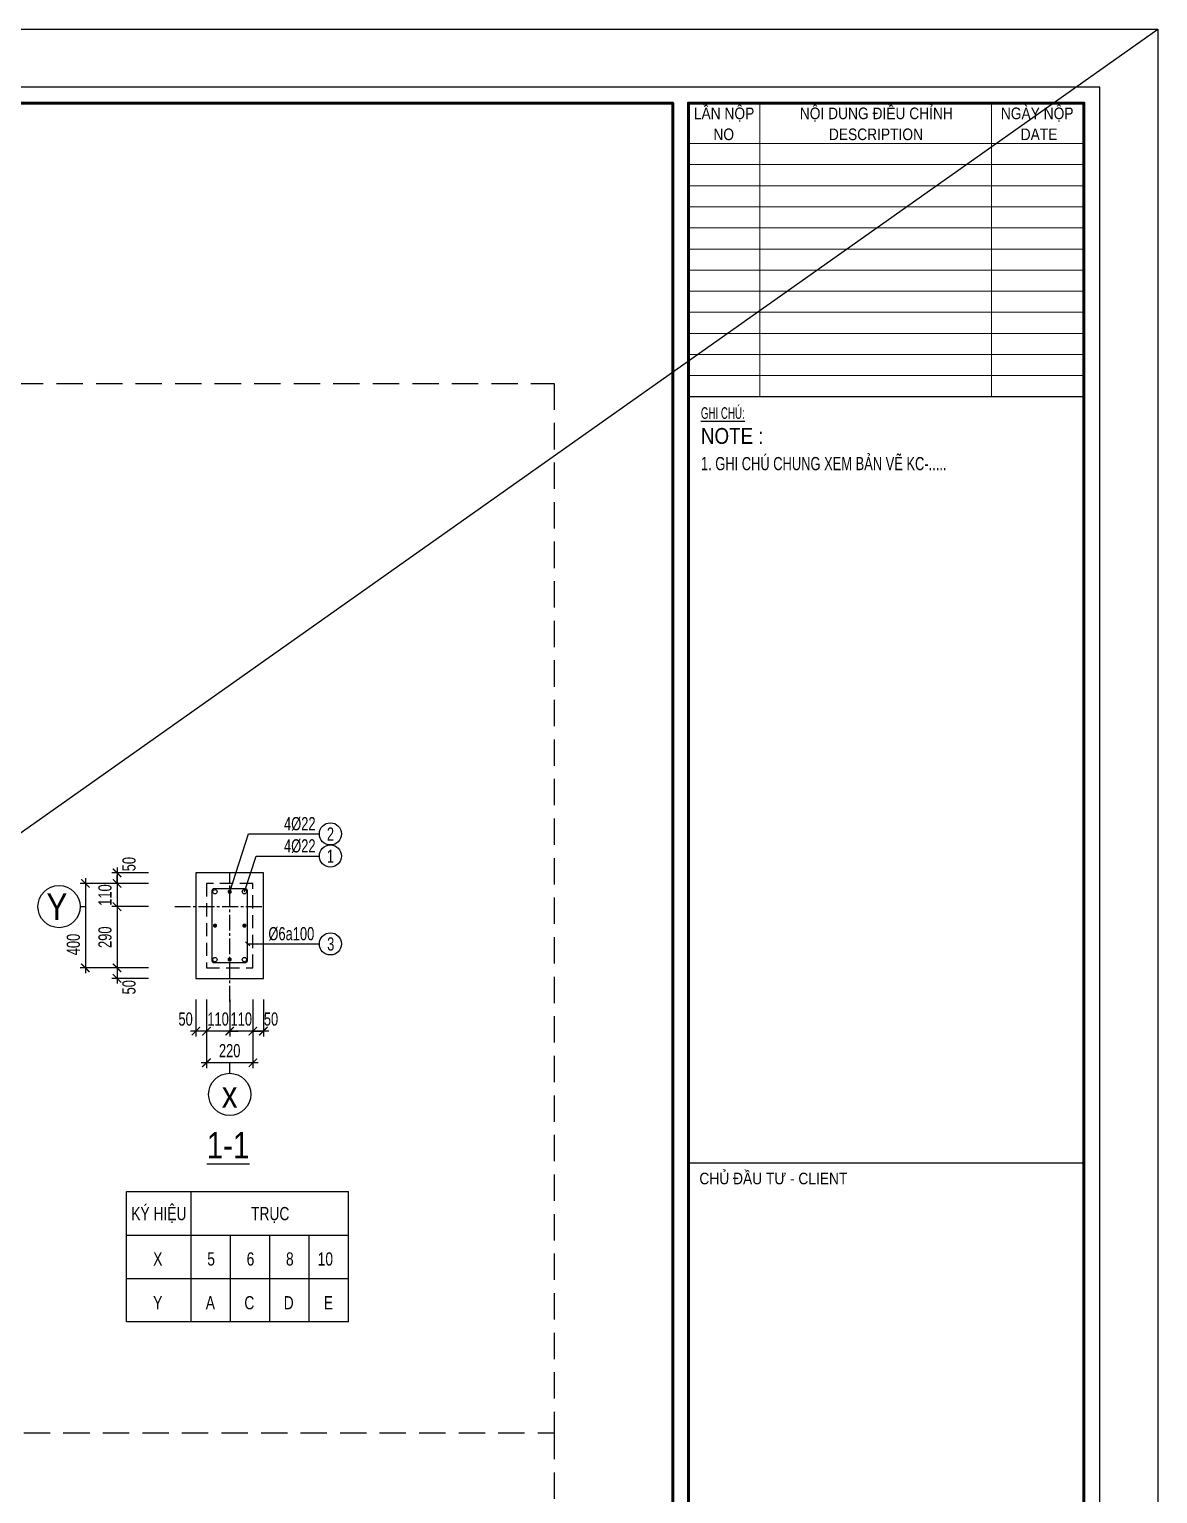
# Model space of a CAD drawing. Header units: millimetres. Extents: x 0 to 2110312, y -101172 to 3.
# Drawn here: x 2020278 to 2025629, y -33881 to -26940 of the extents above; entities that cross this region are included whole.
import ezdxf
from ezdxf.enums import TextEntityAlignment as Align

# ---------------------------------------------------------------- set-up
doc = ezdxf.new("R2010")
doc.units = ezdxf.units.MM
doc.header["$LTSCALE"] = 1000
doc.header["$MEASUREMENT"] = 0
doc.header["$PDMODE"] = 3
doc.linetypes.add('CENTER2', pattern=[1.125, 0.75, -0.125, 0.125, -0.125])
doc.linetypes.add('HIDDEN', pattern=[0.375, 0.25, -0.125])
doc.layers.get('0').update_dxf_attribs({"linetype": 'CONTINUOUS'})
doc.layers.get('Defpoints').update_dxf_attribs({"linetype": 'CONTINUOUS'})
for name, color, linetype in [('CDC -TEXT KHUNG', 7, 'CONTINUOUS'), ('CDC-KHUNGTEN', 7, 'CONTINUOUS'), ('CDC.01.AXIS', 160, 'CENTER2'), ('CDC.02.DIM', 1, 'CONTINUOUS'), ('CDC.03.BORDER', 3, 'CONTINUOUS'), ('CDC.04.HIDDEN', 8, 'HIDDEN'), ('CDC.05.STEEL', 4, 'CONTINUOUS'), ('CDC.06.TEXT', 2, 'CONTINUOUS'), ('CDC.11.NOTE', 1, 'CONTINUOUS'), ('KCS_CHI', 1, 'CONTINUOUS'), ('KCS_HIDDEN', 8, 'HIDDEN')]:
    doc.layers.add(name, color=color, linetype=linetype)
doc.layers.add('Hatch1', color=250, linetype='CONTINUOUS', lineweight=5)
doc.layers.add('KCS_Plotter', color=11, linetype='CONTINUOUS', plot=False)
doc.styles.add('ARIAL', font='arial.ttf', dxfattribs={"width": 0.6})
doc.styles.add('Arial_4', font='arial.ttf', dxfattribs={"width": 0.75, "height": 3})
doc.styles.add('KCS_BIGTEXT', font='arial.ttf', dxfattribs={"width": 0.75, "height": 125})
doc.styles.add('KCS_SMTEXT', font='arial.ttf', dxfattribs={"width": 0.7})
doc.styles.add('KT CDC', font='arial.ttf', dxfattribs={"width": 0.85, "height": 200})
doc.dimstyles.new('KCS_DIM25', dxfattribs={"dimtxt": 62.5, "dimasz": 40, "dimexe": 25, "dimexo": 0, "dimgap": 25, "dimtad": 1, "dimdec": 0, "dimzin": 13, "dimdsep": 46, "dimtxsty": 'KCS_SMTEXT', "dimblk": 'ARCHTICK', "dimcen": 0, "dimdle": 25, "dimclrd": 1, "dimclre": 1, "dimclrt": 2, "dimadec": 0, "dimazin": 0, "dimtfac": 1, "dimtdec": 0, "dimtix": 1, "dimtmove": 2, "dimatfit": 3, "dimfxl": 1, "dimtolj": 1, "dimtzin": 13, "dimarcsym": 0})

# ---------------------------------------------------------------- blocks, each defined once
blk = doc.blocks.new('CDTA1')
at = {"layer": 'CDC-KHUNGTEN', "color": 6, "lineweight": 25}
blk.add_line((0, 90), (-75, 90), dxfattribs=at)
at = {"layer": 'CDC-KHUNGTEN', "color": 6, "style": 'KT CDC', "width": 0.85}
blk.add_text('CHỦ ĐẦU TƯ - CLIENT', height=2.2, dxfattribs=at).set_placement((-72.93, 86))
blk = doc.blocks.new('Khung tên chuẩn')
at = {"layer": 'CDC-KHUNGTEN', "color": 8, "lineweight": 9}
for p, q in [((32304, -189709), (32304, -195275)), ((36704, -189709), (36704, -195275)), ((38454, -190475), (30954, -190475)), ((38454, -190875), (30954, -190875)), ((38454, -191275), (30954, -191275)), ((38454, -191675), (30954, -191675)), ((38454, -192075), (30954, -192075)), ((38454, -192475), (30954, -192475)), ((38454, -192875), (30954, -192875)), ((38454, -193275), (30954, -193275)), ((38454, -193675), (30954, -193675)), ((38454, -194075), (30954, -194075)), ((38454, -194475), (30954, -194475)), ((38454, -194875), (30954, -194875))]:
    blk.add_line(p, q, dxfattribs=at)
at = {"layer": 'CDC-KHUNGTEN', "color": 6, "lineweight": 25}
blk.add_line((38454, -195275), (30954, -195275), dxfattribs=at)
at = {"layer": 'CDC-KHUNGTEN', "color": 8}
blk.add_lwpolyline([(30850, -246609), (38754, -246609), (38754, -189409), (-41246, -189409), (-41246, -246609), (30850, -246609)], dxfattribs=at)
at = {"layer": 'CDC-KHUNGTEN', "color": 255, "lineweight": 60}
blk.add_lwpolyline([(30654, -246309), (30654, -189709), (-40946, -189709), (-40946, -246309), (30654, -246309)], close=True, dxfattribs=at)
blk.add_lwpolyline([(30954, -246309), (38454, -246309), (38454, -189709), (30954, -189709), (30954, -246309)], dxfattribs=at)
at = {"layer": 'Defpoints', "color": 1, "ltscale": 0.2}
blk.add_lwpolyline([(-44246, -247709), (-44246, -188309), (39854, -188309), (39854, -247709), (-44246, -247709)], close=True, dxfattribs=at)
at = {"layer": 'CDC-KHUNGTEN', "xscale": 100, "yscale": 100, "zscale": 100}
blk.add_blockref('CDTA1', (38454, -218809), dxfattribs=at)
at = {"layer": 'CDC -TEXT KHUNG', "color": 7, "style": 'KT CDC', "width": 0.85}
for s, p in [('NO', (31426, -190410)), ('DESCRIPTION', (33617, -190410)), ('DATE', (37255, -190410))]:
    blk.add_text(s, height=220, dxfattribs=at).set_placement(p)
at = {"layer": 'CDC -TEXT KHUNG', "char_height": 220, "attachment_point": 2, "line_spacing_factor": 0.941778, "style": 'KT CDC'}
for s, insert, width in [('LẦN NỘP', (31629, -189793), 1464.22), ('NỘI DUNG ĐIỀU CHỈNH', (34517, -189793), 3699.71), ('NGÀY NỘP', (37568, -189793), 1755.59)]:
    blk.add_mtext(s, dxfattribs=dict(at, insert=insert, width=width))
at = {"layer": 'CDC-KHUNGTEN', "color": 7, "style": 'Arial_4', "width": 0.85}
blk.add_text('NOTE :', height=300, dxfattribs=at).set_placement((31190, -196169))
at = {"layer": 'CDC-KHUNGTEN', "color": 6, "insert": (31190, -195475), "char_height": 220, "width": 1881.96, "attachment_point": 1, "style": 'ARIAL'}
blk.add_mtext('{\\LGHI CHÚ:}', dxfattribs=at)
blk = doc.blocks.new('_ARCHTICK')
at = {"color": 0, "linetype": 'ByBlock', "const_width": 0.15}
blk.add_lwpolyline([(-0.5, -0.5), (0.5, 0.5)], dxfattribs=at)
blk = doc.blocks.new('*D327')
at = {"layer": 'CDC.02.DIM', "color": 1, "lineweight": -2, "transparency": 16777216}
for p, q in [((2021118.3, -31538.6), (2021118.3, -31713.5)), ((2021228.3, -31538.6), (2021228.3, -31713.5)), ((2021118.3, -31688.5), (2021078.3, -31688.5)), ((2021228.3, -31688.5), (2021118.3, -31688.5)), ((2021228.3, -31688.5), (2021268.3, -31688.5))]:
    blk.add_line(p, q, dxfattribs=at)
at = {"layer": 'Defpoints', "color": 0, "transparency": 16777216}
for p in [(2021118.3, -31538.6), (2021228.3, -31538.6), (2021118.3, -31688.5)]:
    blk.add_point(p, dxfattribs=at)
at = {"layer": 'CDC.02.DIM', "color": 1, "lineweight": -2, "transparency": 16777216, "xscale": 40, "yscale": 40, "zscale": 40}
blk.add_blockref('_ARCHTICK', (2021118.3, -31688.5), dxfattribs=at)
at = {"layer": 'CDC.02.DIM', "color": 1, "lineweight": -2, "transparency": 16777216, "xscale": 40, "yscale": 40, "zscale": 40, "rotation": 180}
blk.add_blockref('_ARCHTICK', (2021228.3, -31688.5), dxfattribs=at)
at = {"layer": 'CDC.02.DIM', "color": 2, "transparency": 16777216, "insert": (2021173.3, -31631.6), "char_height": 62.5, "attachment_point": 5, "style": 'KCS_SMTEXT'}
blk.add_mtext('\\A1;110', dxfattribs=at)
blk = doc.blocks.new('*D328')
at = {"layer": 'CDC.02.DIM', "color": 1, "lineweight": -2, "transparency": 16777216}
for p, q in [((2021228.3, -31538.6), (2021228.3, -31713.5)), ((2021338.3, -31538.6), (2021338.3, -31713.5)), ((2021228.3, -31688.5), (2021188.3, -31688.5)), ((2021338.3, -31688.5), (2021228.3, -31688.5)), ((2021338.3, -31688.5), (2021378.3, -31688.5))]:
    blk.add_line(p, q, dxfattribs=at)
at = {"layer": 'Defpoints', "color": 0, "transparency": 16777216}
for p in [(2021228.3, -31538.6), (2021338.3, -31538.6), (2021228.3, -31688.5)]:
    blk.add_point(p, dxfattribs=at)
at = {"layer": 'CDC.02.DIM', "color": 1, "lineweight": -2, "transparency": 16777216, "xscale": 40, "yscale": 40, "zscale": 40}
blk.add_blockref('_ARCHTICK', (2021228.3, -31688.5), dxfattribs=at)
at = {"layer": 'CDC.02.DIM', "color": 1, "lineweight": -2, "transparency": 16777216, "xscale": 40, "yscale": 40, "zscale": 40, "rotation": 180}
blk.add_blockref('_ARCHTICK', (2021338.3, -31688.5), dxfattribs=at)
at = {"layer": 'CDC.02.DIM', "color": 2, "transparency": 16777216, "insert": (2021283.3, -31631.6), "char_height": 62.5, "attachment_point": 5, "style": 'KCS_SMTEXT'}
blk.add_mtext('\\A1;110', dxfattribs=at)
blk = doc.blocks.new('*D329')
at = {"layer": 'CDC.02.DIM', "color": 1, "lineweight": -2, "transparency": 16777216}
for p, q in [((2021118.3, -31538.6), (2021118.3, -31863.4)), ((2021338.3, -31538.6), (2021338.3, -31863.4)), ((2021363.3, -31838.4), (2021093.3, -31838.4))]:
    blk.add_line(p, q, dxfattribs=at)
at = {"layer": 'Defpoints', "color": 0, "transparency": 16777216}
for p in [(2021118.3, -31538.6), (2021338.3, -31538.6), (2021118.3, -31838.4)]:
    blk.add_point(p, dxfattribs=at)
at = {"layer": 'CDC.02.DIM', "color": 1, "lineweight": -2, "transparency": 16777216, "xscale": 40, "yscale": 40, "zscale": 40, "rotation": 180}
blk.add_blockref('_ARCHTICK', (2021118.3, -31838.4), dxfattribs=at)
at = {"layer": 'CDC.02.DIM', "color": 1, "lineweight": -2, "transparency": 16777216, "xscale": 40, "yscale": 40, "zscale": 40}
blk.add_blockref('_ARCHTICK', (2021338.3, -31838.4), dxfattribs=at)
at = {"layer": 'CDC.02.DIM', "color": 2, "transparency": 16777216, "insert": (2021228.3, -31781.5), "char_height": 62.5, "attachment_point": 5, "style": 'KCS_SMTEXT'}
blk.add_mtext('\\A1;220', dxfattribs=at)
blk = doc.blocks.new('*D330')
at = {"layer": 'CDC.02.DIM', "color": 1, "lineweight": -2, "transparency": 16777216}
for p, q in [((2020694.1, -30988.5), (2020694.1, -30948.5)), ((2020844.1, -30988.5), (2020669.1, -30988.5)), ((2020694.1, -30988.5), (2020694.1, -31098.5)), ((2020844.1, -31098.5), (2020669.1, -31098.5)), ((2020694.1, -31098.5), (2020694.1, -31138.5))]:
    blk.add_line(p, q, dxfattribs=at)
at = {"layer": 'Defpoints', "color": 0, "transparency": 16777216}
for p in [(2020844.1, -30988.5), (2020694.1, -31098.5), (2020844.1, -31098.5)]:
    blk.add_point(p, dxfattribs=at)
at = {"layer": 'CDC.02.DIM', "color": 1, "lineweight": -2, "transparency": 16777216, "xscale": 40, "yscale": 40, "zscale": 40}
for p, rotation in [((2020694.1, -30988.5), 270), ((2020694.1, -31098.5), 90)]:
    blk.add_blockref('_ARCHTICK', p, dxfattribs=dict(at, rotation=rotation))
at = {"layer": 'CDC.02.DIM', "color": 2, "transparency": 16777216, "insert": (2020637.2, -31043.5), "char_height": 62.5, "attachment_point": 5, "rotation": 90, "style": 'KCS_SMTEXT'}
blk.add_mtext('\\A1;110', dxfattribs=at)
blk = doc.blocks.new('*D331')
at = {"layer": 'CDC.02.DIM', "color": 1, "lineweight": -2, "transparency": 16777216}
for p, q in [((2020844.1, -31098.5), (2020669.1, -31098.5)), ((2020694.1, -31073.5), (2020694.1, -31413.5)), ((2020844.1, -31388.5), (2020669.1, -31388.5))]:
    blk.add_line(p, q, dxfattribs=at)
at = {"layer": 'Defpoints', "color": 0, "transparency": 16777216}
for p in [(2020844.1, -31098.5), (2020694.1, -31388.5), (2020844.1, -31388.5)]:
    blk.add_point(p, dxfattribs=at)
at = {"layer": 'CDC.02.DIM', "color": 1, "lineweight": -2, "transparency": 16777216, "xscale": 40, "yscale": 40, "zscale": 40}
for p, rotation in [((2020694.1, -31098.5), 90), ((2020694.1, -31388.5), 270)]:
    blk.add_blockref('_ARCHTICK', p, dxfattribs=dict(at, rotation=rotation))
at = {"layer": 'CDC.02.DIM', "color": 2, "transparency": 16777216, "insert": (2020637.2, -31243.5), "char_height": 62.5, "attachment_point": 5, "rotation": 90, "style": 'KCS_SMTEXT'}
blk.add_mtext('\\A1;290', dxfattribs=at)
blk = doc.blocks.new('*D332')
at = {"layer": 'CDC.02.DIM', "color": 1, "lineweight": -2, "transparency": 16777216}
for p, q in [((2020844.1, -30988.5), (2020519.1, -30988.5)), ((2020544.1, -30963.5), (2020544.1, -31413.5)), ((2020844.1, -31388.5), (2020519.1, -31388.5))]:
    blk.add_line(p, q, dxfattribs=at)
at = {"layer": 'Defpoints', "color": 0, "transparency": 16777216}
for p in [(2020844.1, -30988.5), (2020544.1, -31388.5), (2020844.1, -31388.5)]:
    blk.add_point(p, dxfattribs=at)
at = {"layer": 'CDC.02.DIM', "color": 1, "lineweight": -2, "transparency": 16777216, "xscale": 40, "yscale": 40, "zscale": 40}
for p, rotation in [((2020544.1, -30988.5), 90), ((2020544.1, -31388.5), 270)]:
    blk.add_blockref('_ARCHTICK', p, dxfattribs=dict(at, rotation=rotation))
at = {"layer": 'CDC.02.DIM', "color": 2, "transparency": 16777216, "insert": (2020487.2, -31277.9), "char_height": 62.5, "attachment_point": 5, "rotation": 90, "style": 'KCS_SMTEXT'}
blk.add_mtext('\\A1;400', dxfattribs=at)
blk = doc.blocks.new('*D333')
at = {"layer": 'CDC.02.DIM', "color": 1, "lineweight": -2, "transparency": 16777216}
for p, q in [((2021338.3, -31538.6), (2021338.3, -31713.5)), ((2021388.3, -31538.6), (2021388.3, -31713.5)), ((2021413.3, -31688.5), (2021313.3, -31688.5))]:
    blk.add_line(p, q, dxfattribs=at)
at = {"layer": 'Defpoints', "color": 0, "transparency": 16777216}
for p in [(2021338.3, -31538.6), (2021388.3, -31538.6), (2021338.3, -31688.5)]:
    blk.add_point(p, dxfattribs=at)
at = {"layer": 'CDC.02.DIM', "color": 1, "lineweight": -2, "transparency": 16777216, "xscale": 40, "yscale": 40, "zscale": 40, "rotation": 180}
blk.add_blockref('_ARCHTICK', (2021338.3, -31688.5), dxfattribs=at)
at = {"layer": 'CDC.02.DIM', "color": 1, "lineweight": -2, "transparency": 16777216, "xscale": 40, "yscale": 40, "zscale": 40}
blk.add_blockref('_ARCHTICK', (2021388.3, -31688.5), dxfattribs=at)
at = {"layer": 'CDC.02.DIM', "color": 2, "transparency": 16777216, "insert": (2021424.3, -31631.6), "char_height": 62.5, "attachment_point": 5, "style": 'KCS_SMTEXT'}
blk.add_mtext('\\A1;50', dxfattribs=at)
blk = doc.blocks.new('*D334')
at = {"layer": 'CDC.02.DIM', "color": 1, "lineweight": -2, "transparency": 16777216}
for p, q in [((2020844.1, -30938.5), (2020669.1, -30938.5)), ((2020694.1, -30913.5), (2020694.1, -31013.5)), ((2020844.1, -30988.5), (2020669.1, -30988.5))]:
    blk.add_line(p, q, dxfattribs=at)
at = {"layer": 'Defpoints', "color": 0, "transparency": 16777216}
for p in [(2020844.1, -30938.5), (2020694.1, -30988.5), (2020844.1, -30988.5)]:
    blk.add_point(p, dxfattribs=at)
at = {"layer": 'CDC.02.DIM', "color": 1, "lineweight": -2, "transparency": 16777216, "xscale": 40, "yscale": 40, "zscale": 40}
for p, rotation in [((2020694.1, -30938.5), 90), ((2020694.1, -30988.5), 270)]:
    blk.add_blockref('_ARCHTICK', p, dxfattribs=dict(at, rotation=rotation))
at = {"layer": 'CDC.02.DIM', "color": 2, "transparency": 16777216, "insert": (2020751.1, -30896.9), "char_height": 62.5, "attachment_point": 5, "rotation": 90, "style": 'KCS_SMTEXT'}
blk.add_mtext('\\A1;50', dxfattribs=at)
blk = doc.blocks.new('*D335')
at = {"layer": 'CDC.02.DIM', "color": 1, "lineweight": -2, "transparency": 16777216}
for p, q in [((2020694.1, -31363.5), (2020694.1, -31463.5)), ((2020844.1, -31388.5), (2020669.1, -31388.5)), ((2020844.1, -31438.5), (2020669.1, -31438.5))]:
    blk.add_line(p, q, dxfattribs=at)
at = {"layer": 'Defpoints', "color": 0, "transparency": 16777216}
for p in [(2020694.1, -31438.5), (2020844.1, -31388.5), (2020844.1, -31438.5)]:
    blk.add_point(p, dxfattribs=at)
at = {"layer": 'CDC.02.DIM', "color": 1, "lineweight": -2, "transparency": 16777216, "xscale": 40, "yscale": 40, "zscale": 40}
for p, rotation in [((2020694.1, -31388.5), 90), ((2020694.1, -31438.5), 270)]:
    blk.add_blockref('_ARCHTICK', p, dxfattribs=dict(at, rotation=rotation))
at = {"layer": 'CDC.02.DIM', "color": 2, "transparency": 16777216, "insert": (2020751.1, -31480.6), "char_height": 62.5, "attachment_point": 5, "rotation": 90, "style": 'KCS_SMTEXT'}
blk.add_mtext('\\A1;50', dxfattribs=at)
blk = doc.blocks.new('*D336')
at = {"layer": 'CDC.02.DIM', "color": 1, "lineweight": -2, "transparency": 16777216}
for p, q in [((2021068.3, -31538.6), (2021068.3, -31713.5)), ((2021118.3, -31538.6), (2021118.3, -31713.5)), ((2021143.3, -31688.5), (2021043.3, -31688.5))]:
    blk.add_line(p, q, dxfattribs=at)
at = {"layer": 'Defpoints', "color": 0, "transparency": 16777216}
for p in [(2021068.3, -31538.6), (2021118.3, -31538.6), (2021068.3, -31688.5)]:
    blk.add_point(p, dxfattribs=at)
at = {"layer": 'CDC.02.DIM', "color": 1, "lineweight": -2, "transparency": 16777216, "xscale": 40, "yscale": 40, "zscale": 40, "rotation": 180}
blk.add_blockref('_ARCHTICK', (2021068.3, -31688.5), dxfattribs=at)
at = {"layer": 'CDC.02.DIM', "color": 1, "lineweight": -2, "transparency": 16777216, "xscale": 40, "yscale": 40, "zscale": 40}
blk.add_blockref('_ARCHTICK', (2021118.3, -31688.5), dxfattribs=at)
at = {"layer": 'CDC.02.DIM', "color": 2, "transparency": 16777216, "insert": (2021019.3, -31631.6), "char_height": 62.5, "attachment_point": 5, "style": 'KCS_SMTEXT'}
blk.add_mtext('\\A1;50', dxfattribs=at)

msp = doc.modelspace()

# ---------------------------------------------------------------- linework, layer by layer
at = {"layer": 'CDC.01.AXIS', "ltscale": 0.1}
for p, q in [((2021228.3, -31549), (2021228.3, -30938.9)), ((2020968.1, -31098.5), (2021388, -31098.5))]:
    msp.add_line(p, q, dxfattribs=at)
at = {"layer": 'CDC.03.BORDER', "ltscale": 0.01}
for p, q in [((2020738.9, -32449.1), (2021791.6, -32449.1)), ((2020738.9, -32655.1), (2021791.6, -32655.1)), ((2021791.6, -33067.1), (2020738.9, -33067.1))]:
    msp.add_line(p, q, dxfattribs=at)
at = {"layer": 'CDC.03.BORDER', "elevation": 0}
msp.add_lwpolyline([(2021068.3, -30938.5), (2021068.3, -31438.5), (2021388.3, -31438.5), (2021388.3, -30938.5)], close=True, dxfattribs=at)
at = {"layer": 'CDC.03.BORDER', "ltscale": 0.01, "flags": 128}
for points in [[(2020738.9, -33067.1), (2020738.9, -32655.1), (2020738.9, -32449.1)], [(2021045, -33067.1), (2021045, -32655.1), (2021045, -32449.1)], [(2021791.6, -33067.1), (2021791.6, -32655.1), (2021791.6, -32449.1)]]:
    msp.add_lwpolyline(points, dxfattribs=at)
at = {"layer": 'CDC.04.HIDDEN', "ltscale": 0.5}
for points in [[(2005782, -33640.3), (2005782, -33640.3), (2005782, -28618.2), (2022766.8, -28618.2)], [(2022766.8, -28618.2), (2022766.8, -33640.3)]]:
    msp.add_lwpolyline(points, dxfattribs=at)
msp.add_lwpolyline([(2017064.4, -33593.2), (2022766.8, -33593.2), (2022766.8, -38568.2), (2017064.4, -38568.2)], close=True, dxfattribs=at)
at = {"layer": 'CDC.05.STEEL', "elevation": 0}
msp.add_lwpolyline([(2021143.3, -31026), (2021143.3, -31351, 0.414214), (2021155.8, -31363.5), (2021300.8, -31363.5, 0.414214), (2021313.3, -31351), (2021313.3, -31026, 0.414214), (2021300.8, -31013.5), (2021155.8, -31013.5, 0.414214)], format="xyb", close=True, dxfattribs=at)
at = {"layer": 'CDC.05.STEEL', "const_width": 10.1, "elevation": 0}
for points in [[(2021228.3, -31032.9, -1), (2021228.3, -31022.8, -1)], [(2021158.6, -31183.4, 1), (2021158.6, -31193.5, 1)], [(2021298, -31183.4, -1), (2021298, -31193.5, -1)], [(2021228.3, -31344, 1), (2021228.3, -31354.2, 1)]]:
    msp.add_lwpolyline(points, format="xyb", close=True, dxfattribs=at)
at = {"layer": 'CDC.05.STEEL'}
for centre in [(2021158.6, -31027.8), (2021298, -31027.8), (2021158.6, -31349.1), (2021298, -31349.1)]:
    msp.add_circle(centre, 10.2, dxfattribs=at)
at = {"layer": 'CDC.11.NOTE', "ltscale": 0.25}
for p, q in [((2021228.3, -31027.8), (2021318.2, -30753.4)), ((2021298, -31027.8), (2021353.5, -30858.5))]:
    msp.add_line(p, q, dxfattribs=at)
at = {"layer": 'CDC.11.NOTE'}
for p, q in [((2021318.2, -30753.4), (2021653.7, -30753.4)), ((2021353.5, -30858.5), (2021653.7, -30858.5)), ((2021313.3, -31274.9), (2021652.3, -31274.9))]:
    msp.add_line(p, q, dxfattribs=at)
for centre in [(2021706.2, -30753.4), (2021706.2, -30858.5), (2021706.2, -31274.9)]:
    msp.add_circle(centre, 52.5, dxfattribs=at)
at = {"layer": 'KCS_CHI', "ltscale": 0.25}
msp.add_line((2020519.1, -31098.5), (2020544.1, -31098.5), dxfattribs=at)
at = {"layer": 'KCS_CHI'}
for p, q in [((2021323.2, -31284.4), (2021303.4, -31265.3)), ((2021228.3, -31888.5), (2021228.3, -31838.4))]:
    msp.add_line(p, q, dxfattribs=at)
at = {"layer": 'KCS_CHI', "ltscale": 0.01}
for p, q in [((2021231.7, -33067.1), (2021231.7, -32655.1)), ((2021418.3, -33067.1), (2021418.3, -32655.1)), ((2021605, -33067.1), (2021605, -32655.1)), ((2021791.6, -33067.1), (2021791.6, -32655.1)), ((2020738.9, -32861.1), (2021418.3, -32861.1)), ((2021112.2, -32861.1), (2021791.6, -32861.1))]:
    msp.add_line(p, q, dxfattribs=at)
at = {"layer": 'KCS_CHI', "ltscale": 0.25}
for centre in [(2020419.1, -31098.5), (2021228.3, -31988.5)]:
    msp.add_circle(centre, 100, dxfattribs=at)
at = {"layer": 'KCS_HIDDEN', "ltscale": 0.25, "elevation": 0}
msp.add_lwpolyline([(2021118.3, -30988.5), (2021118.3, -31388.5), (2021338.3, -31388.5), (2021338.3, -30988.5)], close=True, dxfattribs=at)
at = {"layer": 'KCS_Plotter'}
msp.add_line((2004604.1, -41789.5), (2025629.1, -26939.5), dxfattribs=at)

# ---------------------------------------------------------------- block references
at = {"layer": 'Hatch1', "xscale": 0.25, "yscale": 0.25, "zscale": 0.25}
msp.add_blockref('Khung tên chuẩn', (2015665.5, 20137.6), dxfattribs=at)

# ---------------------------------------------------------------- texts
at = {"layer": 'CDC.06.TEXT', "style": 'ARIAL', "width": 0.7}
msp.add_text('1. GHI CHÚ CHUNG XEM BẢN VẼ KC-.....', height=62.5, dxfattribs=at).set_placement((2023463, -29029.6))
at = {"layer": 'CDC.06.TEXT'}
for s, height, style, width, p in [('2', 62.5, 'KCS_SMTEXT', 0.7, (2021706.2, -30785.4)), ('1', 62.5, 'KCS_SMTEXT', 0.7, (2021706.2, -30890.4)), ('%%U1-1', 125, 'KCS_BIGTEXT', 0.8, (2021220.7, -32291.8))]:
    msp.add_text(s, height=height, dxfattribs=dict(at, style=style, width=width)).set_placement(p, align=Align.CENTER)
at = {"layer": 'CDC.06.TEXT', "color": 4, "style": 'KCS_BIGTEXT', "width": 0.85}
for s, p in [('Y', (2020409.1, -31098.5)), ('x', (2021228.3, -31988.5))]:
    msp.add_text(s, height=125, dxfattribs=at).set_placement(p, align=Align.MIDDLE)
at = {"layer": 'CDC.06.TEXT', "style": 'KCS_SMTEXT', "width": 0.75}
for s, p in [('KÝ HIỆU', (2021023.5, -32584.7)), ('TRỤC', (2021511.4, -32584.7)), ('X', (2020909.1, -32799.7)), ('5', (2021158.5, -32799.7)), ('6', (2021345.2, -32799.7)), ('8', (2021531.8, -32799.7)), ('10', (2021718.4, -32799.7)), ('Y', (2020909.1, -33007.2)), ('A', (2021158.5, -33007.2)), ('C', (2021345.2, -33007.2)), ('D', (2021531.8, -33007.2)), ('E', (2021718.4, -33007.2))]:
    msp.add_text(s, height=62.5, dxfattribs=at).set_placement(p, align=Align.RIGHT)
at = {"layer": 'CDC.06.TEXT', "char_height": 62.5, "attachment_point": 5, "style": 'KCS_SMTEXT'}
for s, insert in [('\\A1;4%%C22', (2021560.7, -30706.4)), ('\\A1;4%%C22', (2021560.7, -30811.4)), ('\\A1;%%C6a1{\\fArial|b0|i0|c163|p34;0}0', (2021520.7, -31227.8)), ('\\A1;{\\fArial|b0|i0|c163|p34;3}', (2021707.5, -31275.6))]:
    msp.add_mtext(s, dxfattribs=dict(at, insert=insert))

# ---------------------------------------------------------------- dimensions: what is measured, and where the dimension line sits
at = {"layer": 'CDC.02.DIM'}
for base, p1, p2, picture, middle in [((2020694.1, -30988.5), (2020844.1, -30938.5), (2020844.1, -30988.5), '*D334', (2020751.1, -30896.9)), ((2020544.1, -31388.5), (2020844.1, -30988.5), (2020844.1, -31388.5), '*D332', (2020487.2, -31277.9)), ((2020694.1, -31438.5), (2020844.1, -31388.5), (2020844.1, -31438.5), '*D335', (2020751.1, -31480.6))]:
    dim = msp.add_linear_dim(base=base, p1=p1, p2=p2, angle=270, dimstyle='KCS_DIM25', dxfattribs=at)
    dim.commit()
    dim.dimension.update_dxf_attribs({"geometry": picture, "text_midpoint": middle, "dimtype": 160})
for base, p1, p2, picture, middle in [((2020694.1, -31098.5), (2020844.1, -30988.5), (2020844.1, -31098.5), '*D330', (2020637.2, -31043.5)), ((2020694.1, -31388.5), (2020844.1, -31098.5), (2020844.1, -31388.5), '*D331', (2020637.2, -31243.5))]:
    dim = msp.add_linear_dim(base=base, p1=p1, p2=p2, angle=270, dimstyle='KCS_DIM25', dxfattribs=at)
    dim.commit()
    dim.dimension.update_dxf_attribs({"geometry": picture, "text_midpoint": middle})
for base, p1, p2, picture, middle in [((2021068.3, -31688.5), (2021118.3, -31538.6), (2021068.3, -31538.6), '*D336', (2021019.3, -31631.6)), ((2021338.3, -31688.5), (2021388.3, -31538.6), (2021338.3, -31538.6), '*D333', (2021424.3, -31631.6))]:
    dim = msp.add_linear_dim(base=base, p1=p1, p2=p2, dimstyle='KCS_DIM25', dxfattribs=at)
    dim.commit()
    dim.dimension.update_dxf_attribs({"geometry": picture, "text_midpoint": middle, "dimtype": 160})
for base, p1, p2, picture, middle in [((2021118.3, -31688.5), (2021228.3, -31538.6), (2021118.3, -31538.6), '*D327', (2021173.3, -31631.6)), ((2021118.3, -31838.4), (2021338.3, -31538.6), (2021118.3, -31538.6), '*D329', (2021228.3, -31781.5)), ((2021228.3, -31688.5), (2021338.3, -31538.6), (2021228.3, -31538.6), '*D328', (2021283.3, -31631.6))]:
    dim = msp.add_linear_dim(base=base, p1=p1, p2=p2, dimstyle='KCS_DIM25', dxfattribs=at)
    dim.commit()
    dim.dimension.update_dxf_attribs({"geometry": picture, "text_midpoint": middle})

doc.saveas('drawing.dxf')
